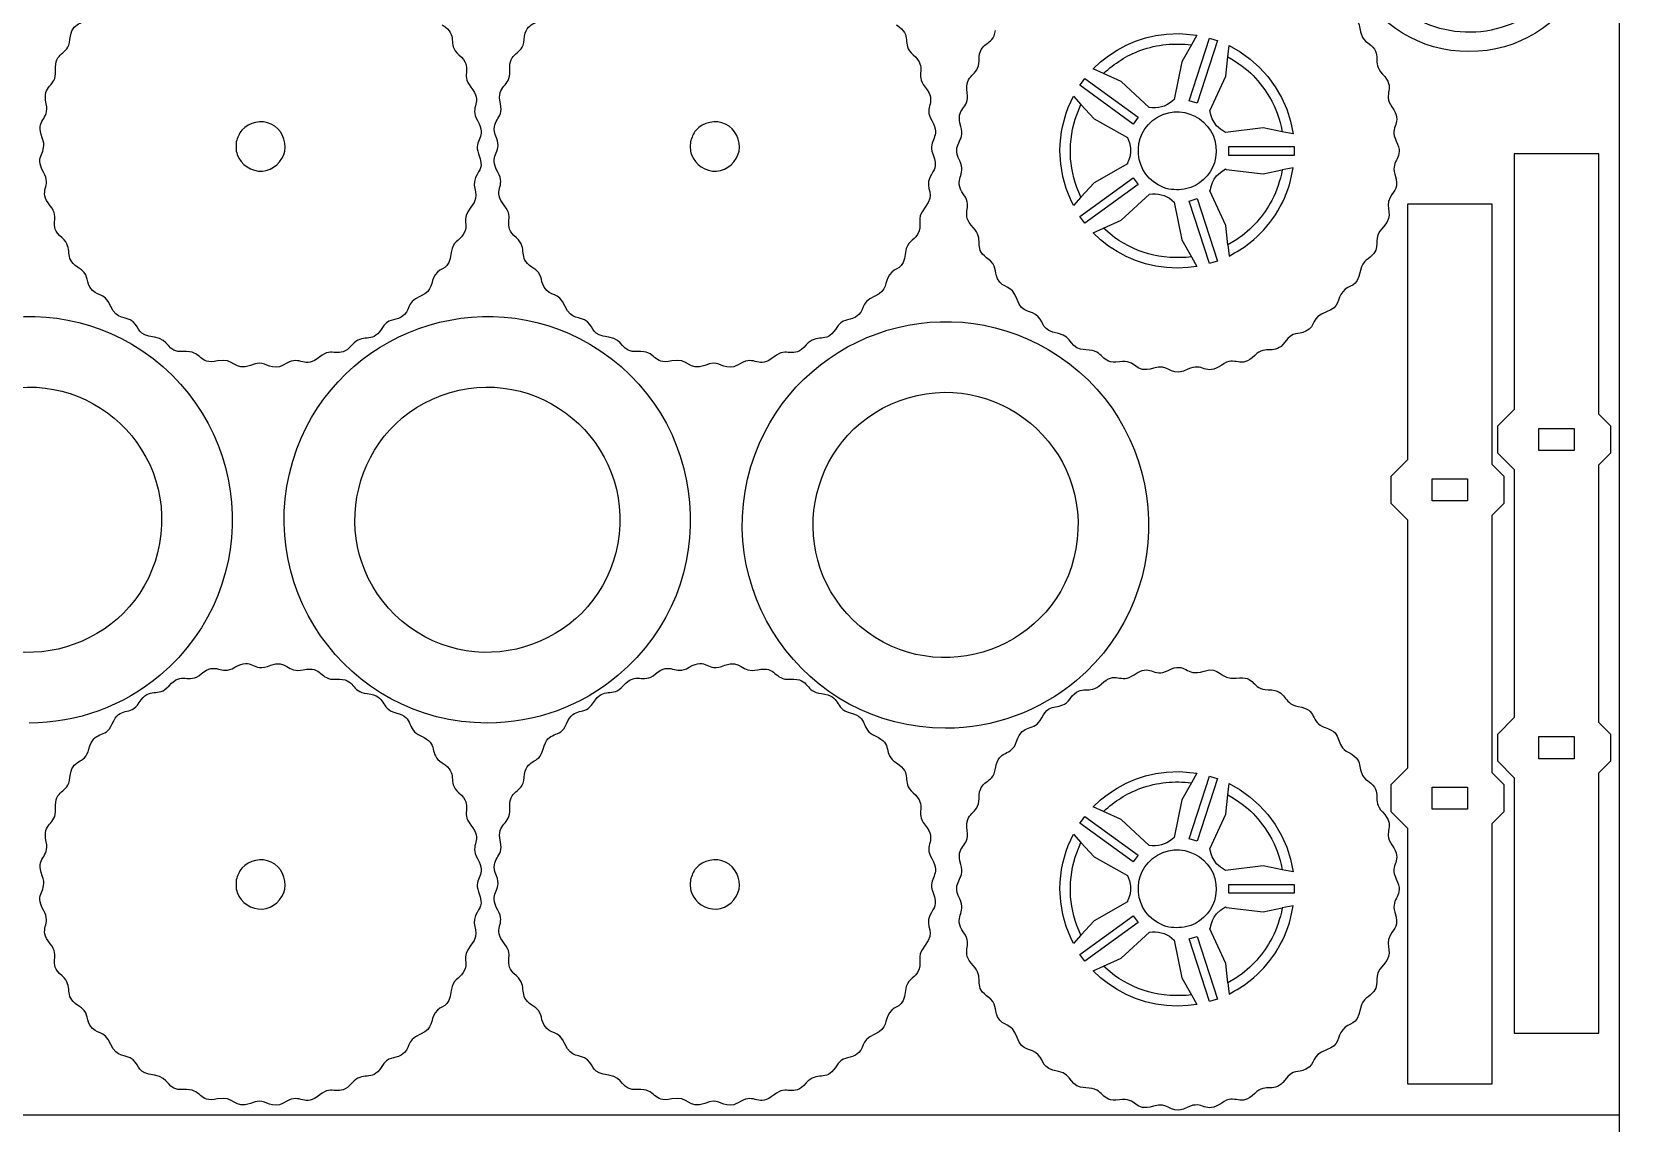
# Model space of a CAD drawing. Extents: x 19 to 601, y 5 to 578.
# Drawn here: x 416.2 to 600.8, y 387.4 to 513.3 of the extents above; entities that cross this region are included whole.
import ezdxf

# ---------------------------------------------------------------- set-up
doc = ezdxf.new("R2010")
doc.units = 0
doc.layers.get('0').update_dxf_attribs({"linetype": 'CONTINUOUS'})

msp = doc.modelspace()

# ---------------------------------------------------------------- linework, layer by layer
at = {"color": 175}
for p, q in [((599.466187, 578.307914), (599.466187, 8.307914)), ((19.466187, 388.307914), (599.466187, 388.307914))]:
    msp.add_line(p, q, dxfattribs=at)
at = {"color": 1}
for p, q in [((541.504287, 511.203014), (542.545787, 511.764914)), ((542.545787, 511.764914), (543.639387, 512.235914)), ((543.639387, 512.235914), (544.780287, 512.611014)), ((544.780287, 512.611014), (545.963187, 512.885214)), ((545.963187, 512.885214), (547.183287, 513.053314)), ((547.183287, 513.053314), (548.694987, 513.108114)), ((548.694987, 513.108114), (550.723387, 512.917014)), ((550.723387, 512.917014), (550.088387, 511.801114)), ((554.286687, 510.438514), (554.428687, 511.713814)), ((554.428687, 511.713814), (555.692387, 511.001914)), ((538.742887, 509.022514), (539.597787, 509.826814)), ((539.597787, 509.826814), (540.519987, 510.555314)), ((540.519987, 510.555314), (541.504287, 511.203014)), ((555.692387, 511.001914), (556.867587, 510.163114)), ((556.867587, 510.163114), (557.944887, 509.206914)), ((539.910887, 508.493614), (538.742887, 509.022514)), ((557.944887, 509.206914), (558.915087, 508.142314)), ((558.915087, 508.142314), (559.768687, 506.978814)), ((559.768687, 506.978814), (560.496887, 505.725514)), ((535.606787, 503.907614), (535.854387, 504.579914)), ((535.854387, 504.579914), (536.450287, 505.871814)), ((536.450287, 505.871814), (537.313987, 504.924514)), ((560.496887, 505.725514), (561.089987, 504.391714)), ((561.089987, 504.391714), (561.538787, 502.986814)), ((535.079287, 501.798014), (535.218187, 502.515514)), ((535.218187, 502.515514), (535.606787, 503.907614)), ((561.538787, 502.986814), (561.834087, 501.519914)), ((534.917487, 500.325014), (535.079287, 501.798014)), ((561.834087, 501.519914), (560.578387, 501.778714)), ((534.896887, 499.571814), (534.917487, 500.325014)), ((534.978687, 498.076214), (534.896887, 499.571814)), ((535.218187, 496.628114), (534.978687, 498.076214)), ((561.834087, 497.623814), (560.578387, 497.365014)), ((561.538787, 496.157014), (561.834087, 497.623814)), ((535.606787, 495.236014), (535.218187, 496.628114)), ((536.135887, 493.908614), (535.606787, 495.236014)), ((536.450287, 493.271814), (536.135887, 493.908614)), ((537.313987, 494.219214), (536.450287, 493.271814)), ((538.742887, 490.121214), (539.910887, 490.650114)), ((539.597787, 489.316914), (538.742887, 490.121214)), ((540.519987, 488.588414), (539.597787, 489.316914)), ((541.504287, 487.940714), (540.519987, 488.588414)), ((542.545787, 487.378814), (541.504287, 487.940714)), ((554.286687, 488.705114), (554.428687, 487.429814)), ((543.639487, 486.907814), (542.545787, 487.378814)), ((544.780287, 486.532714), (543.639487, 486.907814)), ((545.963287, 486.258514), (544.780287, 486.532714)), ((547.183287, 486.090314), (545.963287, 486.258514)), ((548.435587, 486.033114), (547.183287, 486.090314)), ((549.719887, 486.093914), (548.435587, 486.033114)), ((550.723487, 486.226614), (549.719887, 486.093914)), ((550.088487, 487.342514), (550.723487, 486.226614)), ((542.545787, 426.585814), (543.639387, 427.056814)), ((543.639387, 427.056814), (544.780287, 427.431914)), ((544.780287, 427.431914), (545.963187, 427.706114)), ((545.963187, 427.706114), (547.183287, 427.874214)), ((547.183287, 427.874214), (548.694987, 427.929014)), ((548.694987, 427.929014), (550.723387, 427.737914)), ((550.723387, 427.737914), (550.088387, 426.622014)), ((539.597787, 424.647714), (540.519987, 425.376214)), ((540.519987, 425.376214), (541.504287, 426.023914)), ((541.504287, 426.023914), (542.545787, 426.585814)), ((554.286687, 425.259414), (554.428687, 426.534714)), ((554.428687, 426.534714), (555.692387, 425.822814)), ((555.692387, 425.822814), (556.867587, 424.984014)), ((556.867587, 424.984014), (557.944887, 424.027814)), ((538.742887, 423.843414), (539.597787, 424.647714)), ((539.910887, 423.314514), (538.742887, 423.843414)), ((557.944887, 424.027814), (558.915087, 422.963214)), ((558.915087, 422.963214), (559.768687, 421.799714)), ((559.768687, 421.799714), (560.496887, 420.546414)), ((535.606787, 418.728514), (535.854387, 419.400814)), ((535.854387, 419.400814), (536.450287, 420.692714)), ((536.450287, 420.692714), (537.313987, 419.745414)), ((560.496887, 420.546414), (561.089987, 419.212614)), ((561.089987, 419.212614), (561.538787, 417.807714)), ((535.218187, 417.336414), (535.606787, 418.728514)), ((561.538787, 417.807714), (561.834087, 416.340814)), ((534.917487, 415.145914), (535.079287, 416.618914)), ((535.079287, 416.618914), (535.218187, 417.336414)), ((561.834087, 416.340814), (560.578387, 416.599614)), ((534.896887, 414.392714), (534.917487, 415.145914)), ((534.978687, 412.897114), (534.896887, 414.392714)), ((535.218187, 411.449014), (534.978687, 412.897114)), ((561.834087, 412.444714), (560.578387, 412.185914)), ((561.538787, 410.977914), (561.834087, 412.444714)), ((535.606787, 410.056914), (535.218187, 411.449014)), ((536.135887, 408.729514), (535.606787, 410.056914)), ((536.450287, 408.092714), (536.135887, 408.729514)), ((537.313987, 409.040114), (536.450287, 408.092714)), ((538.742887, 404.942114), (539.910887, 405.471014)), ((539.597787, 404.137814), (538.742887, 404.942114)), ((540.519987, 403.409314), (539.597787, 404.137814)), ((541.504287, 402.761614), (540.519987, 403.409314)), ((542.545787, 402.199714), (541.504287, 402.761614)), ((554.286687, 403.526014), (554.428687, 402.250714)), ((543.639487, 401.728714), (542.545787, 402.199714)), ((544.780287, 401.353614), (543.639487, 401.728714)), ((545.963287, 401.079414), (544.780287, 401.353614)), ((547.183287, 400.911214), (545.963287, 401.079414)), ((548.435587, 400.854014), (547.183287, 400.911214)), ((549.719887, 400.914814), (548.435587, 400.854014)), ((550.723487, 401.047514), (549.719887, 400.914814)), ((550.088487, 402.163414), (550.723487, 401.047514))]:
    msp.add_line(p, q, dxfattribs=at)
at = {"color": 7}
for p, q in [((550.088387, 511.801114), (548.976587, 509.847514)), ((549.811587, 505.361514), (552.160587, 512.591214)), ((553.074487, 512.294514), (550.725287, 505.064914)), ((552.160587, 512.591214), (552.772987, 512.400414)), ((552.772987, 512.400414), (553.074487, 512.294514)), ((548.976587, 509.847514), (548.090787, 505.511814)), ((554.037587, 508.203114), (554.286687, 510.438514)), ((537.388687, 507.400114), (537.771687, 507.913314)), ((537.771687, 507.913314), (543.920087, 503.446114)), ((541.957787, 507.566914), (539.910887, 508.493614)), ((552.205687, 504.174814), (554.037587, 508.203114)), ((537.206187, 507.136614), (537.388687, 507.400114)), ((543.354787, 502.669514), (537.206187, 507.136614)), ((545.209087, 504.571014), (541.957787, 507.566914)), ((536.651187, 503.243314), (537.313987, 504.924514)), ((537.313987, 504.924514), (538.829887, 503.261814)), ((545.560187, 504.528414), (545.209087, 504.571014)), ((550.725287, 505.064914), (549.811587, 505.361514)), ((538.829887, 503.261814), (542.682987, 501.121014)), ((543.920087, 503.446114), (543.354787, 502.669514)), ((558.375387, 502.232614), (553.997387, 501.704314)), ((560.578387, 501.778714), (558.375387, 502.232614)), ((554.366087, 500.052314), (554.366087, 499.091514)), ((561.964887, 500.052314), (554.366087, 500.052314)), ((554.366087, 499.091514), (561.964887, 499.091514)), ((561.964887, 499.091514), (561.964887, 500.052314)), ((542.678787, 498.063514), (538.829887, 495.881814)), ((554.009587, 497.490714), (554.094487, 497.405414)), ((554.094487, 497.405414), (558.375387, 496.911214)), ((558.375387, 496.911214), (560.578387, 497.365014)), ((537.206187, 492.007014), (543.354787, 496.474214)), ((538.829887, 495.881814), (537.313987, 494.219214)), ((543.920087, 495.697614), (537.771687, 491.230414)), ((543.354787, 496.474214), (543.920087, 495.697614)), ((550.009287, 495.344814), (549.246287, 495.135414)), ((554.037587, 490.940614), (552.205687, 494.969014)), ((541.957887, 491.576514), (545.222487, 494.563314)), ((547.832587, 493.873514), (548.090987, 493.631814)), ((548.090987, 493.631814), (548.976587, 489.296114)), ((549.811787, 493.781814), (550.725387, 494.078814)), ((552.160687, 486.552414), (549.811787, 493.781814)), ((550.725387, 494.078814), (553.074487, 486.849114)), ((537.771687, 491.230414), (537.206187, 492.007014)), ((539.910887, 490.650114), (541.957887, 491.576514)), ((540.677887, 489.975214), (539.910887, 490.650114)), ((554.286687, 488.705114), (554.037587, 490.940614)), ((548.976587, 489.296114), (550.088487, 487.342514)), ((555.334587, 489.339614), (554.286687, 488.705114)), ((552.671887, 486.709514), (552.160687, 486.552414)), ((553.074487, 486.849114), (552.671887, 486.709514)), ((590.208487, 467.537614), (594.288487, 467.537614)), ((590.208487, 464.987614), (590.208487, 467.537614)), ((594.288487, 467.537614), (594.288487, 464.987614)), ((594.288487, 464.987614), (590.208487, 464.987614)), ((577.884387, 461.711914), (581.964387, 461.711914)), ((577.884387, 459.161914), (577.884387, 461.711914)), ((581.964387, 461.711914), (581.964387, 459.161914)), ((581.964387, 459.161914), (577.884387, 459.161914)), ((590.208487, 431.958114), (594.288487, 431.958114)), ((590.208487, 429.408114), (590.208487, 431.958114)), ((594.288487, 431.958114), (594.288487, 429.408114)), ((594.288487, 429.408114), (590.208487, 429.408114)), ((550.088387, 426.622014), (548.976587, 424.668414)), ((549.811587, 420.182414), (552.160587, 427.412114)), ((553.074487, 427.115414), (550.725287, 419.885814)), ((552.160587, 427.412114), (552.772987, 427.221314)), ((552.772987, 427.221314), (553.074487, 427.115414)), ((554.037587, 423.024014), (554.286687, 425.259414)), ((577.884387, 426.132414), (581.964387, 426.132414)), ((577.884387, 423.582414), (577.884387, 426.132414)), ((581.964387, 426.132414), (581.964387, 423.582414)), ((541.957787, 422.387814), (539.910887, 423.314514)), ((548.976587, 424.668414), (548.090787, 420.332714)), ((552.205687, 418.995714), (554.037587, 423.024014)), ((581.964387, 423.582414), (577.884387, 423.582414)), ((537.206187, 421.957514), (537.388687, 422.221014)), ((543.354787, 417.490414), (537.206187, 421.957514)), ((537.388687, 422.221014), (537.771687, 422.734214)), ((537.771687, 422.734214), (543.920087, 418.267014)), ((545.209087, 419.391914), (541.957787, 422.387814)), ((536.651187, 418.064214), (537.313987, 419.745414)), ((537.313987, 419.745414), (538.829887, 418.082714)), ((545.560187, 419.349314), (545.209087, 419.391914)), ((550.725287, 419.885814), (549.811587, 420.182414)), ((538.829887, 418.082714), (542.682987, 415.941914)), ((543.920087, 418.267014), (543.354787, 417.490414)), ((558.375387, 417.053514), (553.997387, 416.525214)), ((560.578387, 416.599614), (558.375387, 417.053514)), ((554.366087, 414.873214), (554.366087, 413.912414)), ((561.964887, 414.873214), (554.366087, 414.873214)), ((554.366087, 413.912414), (561.964887, 413.912414)), ((561.964887, 413.912414), (561.964887, 414.873214)), ((542.678787, 412.884414), (538.829887, 410.702714)), ((554.009587, 412.311614), (554.094487, 412.226314)), ((554.094487, 412.226314), (558.375387, 411.732114)), ((558.375387, 411.732114), (560.578387, 412.185914)), ((537.206187, 406.827914), (543.354787, 411.295114)), ((538.829887, 410.702714), (537.313987, 409.040114)), ((543.920087, 410.518514), (537.771687, 406.051314)), ((543.354787, 411.295114), (543.920087, 410.518514)), ((550.009287, 410.165714), (549.246287, 409.956314)), ((541.957887, 406.397414), (545.222487, 409.384214)), ((547.832587, 408.694414), (548.090987, 408.452714)), ((548.090987, 408.452714), (548.976587, 404.117014)), ((549.811787, 408.602714), (550.725387, 408.899714)), ((552.160687, 401.373314), (549.811787, 408.602714)), ((550.725387, 408.899714), (553.074487, 401.670014)), ((554.037587, 405.761514), (552.205687, 409.789914)), ((537.771687, 406.051314), (537.206187, 406.827914)), ((539.910887, 405.471014), (541.957887, 406.397414)), ((540.677887, 404.796114), (539.910887, 405.471014)), ((554.286687, 403.526014), (554.037587, 405.761514)), ((548.976587, 404.117014), (550.088487, 402.163414)), ((555.334587, 404.160514), (554.286687, 403.526014)), ((552.671887, 401.530414), (552.160687, 401.373314)), ((553.074487, 401.670014), (552.671887, 401.530414))]:
    msp.add_line(p, q, dxfattribs=at)
at = {"color": 3}
for p, q in [((597.142787, 499.225014), (587.354087, 499.225014)), ((587.354087, 499.225014), (587.354087, 469.731514)), ((597.142787, 469.180514), (597.142787, 499.225014)), ((584.818787, 493.399314), (575.030087, 493.399314)), ((575.030087, 493.399314), (575.030087, 463.905814)), ((584.818787, 463.354814), (584.818787, 493.399314)), ((549.656987, 474.365014), (549.160987, 474.131014)), ((587.354087, 469.731514), (585.418787, 467.796114)), ((598.527087, 467.796114), (597.142787, 469.180514)), ((585.418787, 467.796114), (585.418787, 464.729114)), ((598.527087, 464.729114), (598.527087, 467.796114)), ((575.030087, 463.905814), (573.094787, 461.970414)), ((585.418787, 464.729114), (587.354087, 462.793814)), ((597.142787, 463.344814), (598.527087, 464.729114)), ((573.094787, 461.970414), (573.094787, 458.903414)), ((586.203087, 461.970414), (584.818787, 463.354814)), ((586.203087, 458.903414), (586.203087, 461.970414)), ((587.354087, 462.793814), (587.354087, 434.151914)), ((597.142787, 433.600914), (597.142787, 463.344814)), ((573.094787, 458.903414), (575.030087, 456.968114)), ((584.818787, 457.519114), (586.203087, 458.903414)), ((575.030087, 456.968114), (575.030087, 428.326214)), ((584.818787, 427.775214), (584.818787, 457.519114)), ((587.354087, 434.151914), (585.418787, 432.216614)), ((585.418787, 432.216614), (585.418787, 429.149614)), ((598.527087, 432.216614), (597.142787, 433.600914)), ((598.527087, 429.149614), (598.527087, 432.216614)), ((585.418787, 429.149614), (587.354087, 427.214314)), ((597.142787, 427.765314), (598.527087, 429.149614)), ((575.030087, 428.326214), (573.094787, 426.390914)), ((586.203087, 426.390914), (584.818787, 427.775214)), ((587.354087, 427.214314), (587.354087, 397.720814)), ((597.142787, 397.720814), (597.142787, 427.765314)), ((573.094787, 426.390914), (573.094787, 423.323914)), ((586.203087, 423.323914), (586.203087, 426.390914)), ((573.094787, 423.323914), (575.030087, 421.388614)), ((584.818787, 421.939614), (586.203087, 423.323914)), ((575.030087, 421.388614), (575.030087, 391.895114)), ((584.818787, 391.895114), (584.818787, 421.939614)), ((587.354087, 397.720814), (597.142787, 397.720814)), ((575.030087, 391.895114), (584.818787, 391.895114)), ((549.656987, 389.185914), (549.160987, 388.951914))]:
    msp.add_line(p, q, dxfattribs=at)
for points in [[(582.134487, 511.022514), (570.627187, 511.022514), (563.421187, 523.692114), (569.197687, 533.566614)], [(595.071187, 533.566714), (600.847987, 523.691714), (593.641387, 511.022514), (582.134487, 511.022514)], [(420.554087, 512.410114), (420.765387, 514.763614), (422.270187, 513.783814), (422.753187, 515.702614)], [(473.015087, 512.410114), (473.226387, 514.763614), (474.731187, 513.783814), (475.214187, 515.702614)], [(568.247287, 515.306514), (570.348087, 514.221914), (568.871287, 513.199314), (570.466187, 512.027114)], [(463.549087, 514.107914), (465.550487, 512.850814), (463.993587, 511.955914), (465.484587, 510.653614)], [(516.009987, 514.107914), (518.011587, 512.850814), (516.454587, 511.955914), (517.945487, 510.653614)], [(525.547087, 510.004314), (525.560787, 512.368714), (527.142287, 511.517414), (527.461987, 513.469914)], [(418.897087, 508.814014), (418.737787, 511.172514), (420.377087, 510.438914), (420.554087, 512.410114)], [(471.358087, 508.814014), (471.198787, 511.172514), (472.838087, 510.438914), (473.015087, 512.410114)], [(570.466187, 512.027114), (572.370787, 510.627314), (570.752687, 509.848714), (572.144587, 508.440814)], [(465.484587, 510.653614), (467.264387, 509.098914), (465.587487, 508.457414), (466.855387, 506.939314)], [(517.945487, 510.653614), (519.725287, 509.098914), (518.048287, 508.457414), (519.316187, 506.939314)], [(524.198087, 506.281714), (523.840587, 508.617314), (525.535387, 508.024314), (525.547087, 510.004314)], [(417.823187, 505.002914), (417.296287, 507.306614), (419.030487, 506.839314), (418.897087, 508.814014)], [(470.284187, 505.002914), (469.757287, 507.306614), (471.491487, 506.839314), (471.358087, 508.814014)], [(572.144587, 508.440814), (573.806387, 506.760014), (572.086987, 506.242714), (573.240887, 504.636414)], [(466.855387, 506.939314), (468.370887, 505.124714), (466.613487, 504.755614), (467.628987, 503.055614)], [(519.316187, 506.939314), (520.831787, 505.124714), (519.074387, 504.755614), (520.089887, 503.055614)], [(523.447887, 502.394014), (522.729687, 504.645314), (524.497287, 504.326914), (524.198087, 506.281714)], [(417.358487, 501.070914), (416.477987, 503.263114), (418.263987, 503.075414), (417.823187, 505.002914)], [(469.819487, 501.070914), (468.938987, 503.263114), (470.724987, 503.075414), (470.284187, 505.002914)], [(573.240887, 504.636414), (574.619787, 502.716814), (572.840287, 502.475214), (573.728987, 500.706614)], [(467.628987, 503.055614), (468.816587, 501.067414), (467.111587, 500.905814), (467.742687, 499.222014)], [(520.089887, 503.055614), (521.277487, 501.067414), (519.572587, 500.905814), (520.203787, 499.222014)], [(523.315187, 498.436514), (522.253487, 500.548714), (524.049187, 500.509114), (523.447887, 502.394014)], [(417.514887, 497.114214), (416.301987, 499.143514), (418.095787, 499.235014), (417.358487, 501.070914)], [(469.975887, 497.114214), (468.762987, 499.143514), (470.556787, 499.235014), (469.819487, 501.070914)], [(573.728987, 500.706614), (574.768687, 498.637514), (573.056387, 498.600614), (573.563087, 496.874914)], [(467.742687, 499.222014), (468.376387, 497.531914), (467.888587, 497.564514), (467.417487, 496.503814)], [(520.203787, 499.222014), (520.837287, 497.531914), (520.349587, 497.564514), (519.878287, 496.503814)], [(418.287887, 493.231414), (416.773087, 495.045014), (418.529687, 495.416414), (417.514887, 497.114214)], [(470.748887, 493.231414), (469.234087, 495.045014), (470.990687, 495.416414), (469.975887, 497.114214)], [(523.802887, 494.507614), (522.424487, 496.426114), (524.203487, 496.669414), (523.315187, 498.436514)], [(573.563087, 496.874914), (574.071387, 495.143714), (573.588087, 495.211914), (573.040287, 494.187614)], [(467.417487, 496.503814), (466.804987, 495.124914), (468.134787, 494.586714), (466.874387, 493.071014)], [(519.878287, 496.503814), (519.265887, 495.124914), (520.595687, 494.586714), (519.335287, 493.071014)], [(419.659087, 489.517114), (417.878787, 491.071614), (419.556587, 491.712414), (418.287887, 493.231414)], [(472.120087, 489.517114), (470.339787, 491.071614), (472.017587, 491.712414), (470.748887, 493.231414)], [(524.899487, 490.703214), (523.237487, 492.382914), (524.957387, 492.900714), (523.802887, 494.507614)], [(573.040287, 494.187614), (572.328687, 492.857514), (573.615687, 492.223214), (572.248087, 490.803714)], [(466.874387, 493.071014), (465.608187, 491.548614), (466.741987, 491.127214), (465.988187, 489.911214)], [(519.335287, 493.071014), (518.069287, 491.548614), (519.202887, 491.127214), (518.449087, 489.911214)], [(421.441787, 486.156414), (419.752087, 487.218114), (421.060487, 488.293514), (419.659087, 489.517114)], [(465.988187, 489.911214), (465.509987, 489.139914), (464.751387, 489.152314), (464.604987, 487.851114)], [(473.902787, 486.156414), (472.213087, 487.218114), (473.521487, 488.293514), (472.120087, 489.517114)], [(518.449087, 489.911214), (517.970887, 489.139914), (517.212487, 489.152314), (517.066087, 487.851114)], [(526.432287, 487.221414), (524.824687, 488.403614), (526.207887, 489.380814), (524.899487, 490.703214)], [(572.248087, 490.803714), (570.874587, 489.377914), (571.974287, 488.874214), (571.133887, 487.716914)], [(464.604987, 487.851114), (464.359287, 485.666114), (463.455587, 486.270414), (462.739087, 485.261614)], [(517.066087, 487.851114), (516.820187, 485.666114), (515.916487, 486.270414), (515.199987, 485.261614)], [(571.133887, 487.716914), (570.600387, 486.982314), (569.845187, 487.050314), (569.604287, 485.763214)], [(422.875787, 483.840314), (422.310687, 484.773514), (422.889787, 485.246614), (421.441787, 486.156414)], [(475.336787, 483.840314), (474.771687, 484.773514), (475.350787, 485.246614), (473.902787, 486.156414)], [(527.693587, 484.806914), (527.197887, 485.778814), (527.810487, 486.207914), (526.432287, 487.221414)], [(569.604287, 485.763214), (569.199687, 483.602014), (568.342887, 484.270714), (567.554287, 483.316714)], [(393.858787, 465.176114), (398.891987, 478.761614), (415.088887, 484.613114), (427.692087, 477.247114)], [(425.288887, 481.615814), (424.506687, 483.435814), (423.617487, 482.615514), (422.875787, 483.840314)], [(446.776087, 465.176114), (451.809287, 478.761614), (468.006187, 484.613114), (480.609387, 477.247114)], [(462.739087, 485.261614), (462.102987, 484.366014), (462.611787, 483.476914), (461.041287, 482.802514)], [(477.749887, 481.615814), (476.967687, 483.435814), (476.078487, 482.615514), (475.336787, 483.840314)], [(499.693087, 464.576114), (504.726287, 478.161614), (520.923187, 484.013114), (533.526387, 476.647114)], [(515.199987, 485.261614), (514.563887, 484.366014), (515.072687, 483.476914), (513.502087, 482.802514)], [(529.937987, 482.412314), (529.290987, 484.284314), (528.344087, 483.531214), (527.693587, 484.806914)], [(461.041287, 482.802514), (459.222587, 482.021514), (460.040587, 481.130114), (458.816887, 480.389214)], [(513.502087, 482.802514), (511.683387, 482.021514), (512.501487, 481.130114), (511.277787, 480.389214)], [(532.386087, 480.430114), (531.526887, 481.285514), (530.525987, 480.710914), (529.937987, 482.412314)], [(567.554287, 483.316714), (566.854687, 482.470314), (567.297187, 481.546114), (565.681687, 480.988014)], [(427.875187, 479.817414), (426.954187, 480.609714), (426.000387, 479.960314), (425.288887, 481.615814)], [(458.816887, 480.389214), (457.883287, 479.824014), (457.411387, 480.403914), (456.500687, 478.955314)], [(480.336187, 479.817414), (479.415187, 480.609714), (478.461387, 479.960314), (477.749887, 481.615814)], [(511.277787, 480.389214), (510.344187, 479.824014), (509.872187, 480.403914), (508.961587, 478.955314)], [(534.713387, 478.489714), (532.670687, 478.871914), (533.178787, 479.641114), (532.386087, 480.430114)], [(565.681687, 480.988014), (563.810787, 480.341614), (564.562087, 479.393714), (563.286987, 478.743414)], [(430.337787, 478.052014), (428.272187, 478.284514), (428.723887, 479.087414), (427.875187, 479.817414)], [(456.500687, 478.955314), (455.438487, 477.265614), (454.363787, 478.574214), (453.140087, 477.172714)], [(482.798787, 478.052014), (480.733187, 478.284514), (481.184787, 479.087414), (480.336187, 479.817414)], [(508.961587, 478.955314), (507.899387, 477.265614), (506.824587, 478.574214), (505.601087, 477.172714)], [(537.887687, 476.600314), (535.976187, 476.592314), (536.432487, 478.168114), (534.713387, 478.489714)], [(563.286987, 478.743414), (562.315687, 478.248014), (561.886187, 478.860514), (560.872387, 477.482214)], [(427.692087, 477.247114), (441.666887, 469.079414), (443.344287, 449.478014), (430.966287, 439.047214)], [(433.641287, 476.399214), (431.733587, 476.252414), (432.077287, 477.856214), (430.337787, 478.052014)], [(437.601487, 475.317714), (435.328987, 474.811414), (435.929487, 476.575314), (433.641287, 476.399214)], [(453.140087, 477.172714), (451.585987, 475.392514), (450.944987, 477.069914), (449.425587, 475.801414)], [(480.609387, 477.247114), (494.584187, 469.079414), (496.261587, 449.478014), (483.883587, 439.047214)], [(486.102287, 476.399214), (484.194587, 476.252414), (484.538287, 477.856214), (482.798787, 478.052014)], [(490.062387, 475.317714), (487.789987, 474.811414), (488.390487, 476.575314), (486.102287, 476.399214)], [(505.601087, 477.172714), (504.046787, 475.392514), (503.405887, 477.069914), (501.886487, 475.801414)], [(533.526387, 476.647114), (547.501187, 468.479414), (549.178587, 448.878014), (536.800587, 438.447214)], [(541.758187, 475.232914), (539.455187, 474.893614), (540.181487, 476.609914), (537.887687, 476.600314)], [(560.872387, 477.482214), (559.690287, 475.874714), (558.713887, 477.257914), (557.390987, 475.949514)], [(410.511087, 471.333114), (421.588487, 475.435714), (433.008187, 465.982014), (430.904787, 454.238914)], [(441.420587, 474.803514), (439.532287, 474.046114), (439.571587, 475.756614), (437.601487, 475.317714)], [(444.435687, 474.600714), (443.018387, 474.608314), (443.086587, 475.471814), (441.420587, 474.803514)], [(445.542487, 475.028314), (445.088187, 474.756714), (444.976187, 474.672814), (444.435687, 474.600714)], [(449.425587, 475.801414), (447.610787, 474.286314), (447.240987, 476.043614), (445.542487, 475.028314)], [(463.428387, 471.333114), (474.505787, 475.435714), (485.925487, 465.982014), (483.822087, 454.238914)], [(493.881487, 474.803514), (491.993287, 474.046114), (492.032587, 475.756614), (490.062387, 475.317714)], [(496.896587, 474.600714), (495.479387, 474.608314), (495.547587, 475.471814), (493.881487, 474.803514)], [(498.003287, 475.028314), (497.549087, 474.756714), (497.437187, 474.672814), (496.896587, 474.600714)], [(501.886487, 475.801414), (500.071787, 474.286314), (499.701887, 476.043614), (498.003287, 475.028314)], [(516.345387, 470.733114), (527.422787, 474.835714), (538.842487, 465.382014), (536.739087, 453.638914)], [(545.700087, 474.497714), (543.421087, 473.771114), (543.858887, 475.542414), (541.758187, 475.232914)], [(549.160987, 474.131014), (547.537387, 473.630114), (547.388887, 475.036114), (545.700087, 474.497714)], [(553.586287, 474.852814), (551.666487, 473.474214), (551.424487, 475.253714), (549.656987, 474.365014)], [(557.390987, 475.949514), (555.710487, 474.287414), (555.193787, 476.007214), (553.586287, 474.852814)], [(458.909587, 445.287314), (449.925687, 452.857214), (452.526087, 467.295314), (463.428387, 471.333114)], [(511.826587, 444.687314), (502.842687, 452.257214), (505.443087, 466.695314), (516.345387, 470.733114)], [(468.768487, 433.529914), (452.423987, 433.529914), (441.097387, 449.848314), (446.776087, 465.176114)], [(521.685487, 432.929914), (505.340987, 432.929914), (494.014387, 449.248314), (499.693087, 464.576114)], [(430.904787, 454.238914), (428.856887, 442.800614), (415.021187, 437.679414), (405.992287, 445.287314)], [(483.822087, 454.238914), (481.774187, 442.800614), (467.938487, 437.679414), (458.909587, 445.287314)], [(536.739087, 453.638914), (534.691187, 442.200614), (520.855487, 437.079414), (511.826587, 444.687314)], [(432.003387, 437.818614), (433.558087, 439.599114), (434.198787, 437.921114), (435.717987, 439.190014)], [(435.717987, 439.190014), (437.531287, 440.704514), (437.903587, 438.948214), (439.600587, 439.962814)], [(439.600587, 439.962814), (441.720887, 441.230414), (441.541087, 439.282814), (443.745787, 440.192614)], [(443.745787, 440.192614), (445.534087, 440.930714), (445.690787, 439.243914), (447.489287, 439.654614)], [(447.489287, 439.654614), (449.794787, 440.181114), (449.325087, 438.447214), (451.300987, 438.580714)], [(484.464387, 437.818614), (486.019087, 439.599114), (486.659787, 437.921114), (488.178987, 439.190014)], [(488.178987, 439.190014), (489.992287, 440.704514), (490.364587, 438.948214), (492.061587, 439.962814)], [(492.061587, 439.962814), (494.181787, 441.230414), (494.002087, 439.282814), (496.206687, 440.192614)], [(496.206687, 440.192614), (497.995087, 440.930714), (498.151787, 439.243914), (499.950287, 439.654614)], [(499.950287, 439.654614), (502.255687, 440.181114), (501.785987, 438.447214), (503.761887, 438.580714)], [(539.653087, 438.015114), (541.334787, 439.677714), (541.850087, 437.957114), (543.457687, 439.111914)], [(543.457687, 439.111914), (545.376187, 440.490014), (545.619887, 438.711514), (547.386387, 439.599414)], [(547.386387, 439.599414), (549.593687, 440.708914), (549.272187, 438.779714), (551.537287, 439.526314)], [(551.537287, 439.526314), (553.374687, 440.131914), (553.408187, 438.438014), (555.231687, 438.716714)], [(430.966287, 439.047214), (426.719787, 435.468614), (421.405087, 433.529914), (415.851187, 433.529914)], [(428.548987, 435.883014), (429.805487, 437.884714), (430.702387, 436.328714), (432.003387, 437.818614)], [(451.300987, 438.580714), (453.658287, 438.740014), (452.926287, 437.100614), (454.896587, 436.923714)], [(483.883587, 439.047214), (479.637087, 435.468614), (474.322387, 433.529914), (468.768487, 433.529914)], [(481.009987, 435.883014), (482.266487, 437.884714), (483.163387, 436.328714), (484.464387, 437.818614)], [(503.761887, 438.580714), (506.119187, 438.740014), (505.387187, 437.100614), (507.357487, 436.923714)], [(536.800587, 438.447214), (532.554087, 434.868614), (527.239387, 432.929914), (521.685487, 432.929914)], [(536.066587, 436.336614), (537.465187, 438.241014), (538.245987, 436.624014), (539.653087, 438.015114)], [(555.231687, 438.716714), (557.568487, 439.073814), (556.975387, 437.378114), (558.954787, 437.367614)], [(425.440287, 433.431614), (426.367787, 435.603914), (427.498087, 434.208814), (428.548987, 435.883014)], [(454.896587, 436.923714), (457.250687, 436.712314), (456.271487, 435.206814), (458.188887, 434.724714)], [(477.901287, 433.431614), (478.828787, 435.603914), (479.959087, 434.208814), (481.009987, 435.883014)], [(507.357487, 436.923714), (509.711587, 436.712314), (508.732387, 435.206814), (510.649887, 434.724714)], [(532.787487, 434.118514), (533.870687, 436.217414), (534.896887, 434.743614), (536.066587, 436.336614)], [(558.954787, 437.367614), (561.316387, 437.355114), (560.468287, 435.772814), (562.419787, 435.452714)], [(458.188887, 434.724714), (460.480487, 434.148514), (459.278287, 432.814214), (461.096687, 432.037714)], [(510.649887, 434.724714), (512.941387, 434.148514), (511.739187, 432.814214), (513.557687, 432.037714)], [(529.895387, 431.414214), (530.637287, 433.657214), (531.880187, 432.360814), (532.787487, 434.118514)], [(562.419787, 435.452714), (564.752587, 435.070114), (563.665387, 433.640714), (565.543187, 433.019414)], [(422.753187, 430.523514), (423.330087, 432.815414), (424.663387, 431.612114), (425.440287, 433.431614)], [(475.214187, 430.523514), (475.791087, 432.815414), (477.124387, 431.612114), (477.901287, 433.431614)], [(565.543187, 433.019414), (567.786987, 432.277014), (566.490187, 431.034614), (568.247287, 430.127414)], [(420.554087, 427.231014), (420.765387, 429.584514), (422.270187, 428.604714), (422.753187, 430.523514)], [(461.096687, 432.037714), (463.271187, 431.109214), (461.872987, 429.981514), (463.549087, 428.928814)], [(473.015087, 427.231014), (473.226387, 429.584514), (474.731187, 428.604714), (475.214187, 430.523514)], [(513.557687, 432.037714), (515.732087, 431.109214), (514.333887, 429.981514), (516.009987, 428.928814)], [(527.461987, 428.290814), (527.843887, 430.622414), (529.274087, 429.536014), (529.895387, 431.414214)], [(463.549087, 428.928814), (465.550487, 427.671714), (463.993587, 426.776814), (465.484587, 425.474514)], [(516.009987, 428.928814), (518.011587, 427.671714), (516.454587, 426.776814), (517.945487, 425.474514)], [(568.247287, 430.127414), (570.348087, 429.042814), (568.871287, 428.020214), (570.466187, 426.848014)], [(418.897087, 423.634914), (418.737787, 425.993414), (420.377087, 425.259814), (420.554087, 427.231014)], [(471.358087, 423.634914), (471.198787, 425.993414), (472.838087, 425.259814), (473.015087, 427.231014)], [(525.547087, 424.825214), (525.560787, 427.189614), (527.142287, 426.338314), (527.461987, 428.290814)], [(570.466187, 426.848014), (572.370787, 425.448214), (570.752687, 424.669614), (572.144587, 423.261714)], [(465.484587, 425.474514), (467.264387, 423.919814), (465.587487, 423.278314), (466.855387, 421.760214)], [(517.945487, 425.474514), (519.725287, 423.919814), (518.048287, 423.278314), (519.316187, 421.760214)], [(524.198087, 421.102614), (523.840587, 423.438214), (525.535387, 422.845214), (525.547087, 424.825214)], [(417.823187, 419.823814), (417.296287, 422.127514), (419.030487, 421.660214), (418.897087, 423.634914)], [(470.284187, 419.823814), (469.757287, 422.127514), (471.491487, 421.660214), (471.358087, 423.634914)], [(572.144587, 423.261714), (573.806387, 421.580914), (572.086987, 421.063614), (573.240887, 419.457314)], [(466.855387, 421.760214), (468.370887, 419.945614), (466.613487, 419.576514), (467.628987, 417.876514)], [(519.316187, 421.760214), (520.831787, 419.945614), (519.074387, 419.576514), (520.089887, 417.876514)], [(523.447887, 417.214914), (522.729687, 419.466214), (524.497287, 419.147814), (524.198087, 421.102614)], [(417.358487, 415.891814), (416.477987, 418.084014), (418.263987, 417.896314), (417.823187, 419.823814)], [(469.819487, 415.891814), (468.938987, 418.084014), (470.724987, 417.896314), (470.284187, 419.823814)], [(573.240887, 419.457314), (574.619787, 417.537714), (572.840287, 417.296114), (573.728987, 415.527514)], [(467.628987, 417.876514), (468.816587, 415.888314), (467.111587, 415.726714), (467.742687, 414.042914)], [(520.089887, 417.876514), (521.277487, 415.888314), (519.572587, 415.726714), (520.203787, 414.042914)], [(417.514887, 411.935114), (416.301987, 413.964414), (418.095787, 414.055914), (417.358487, 415.891814)], [(469.975887, 411.935114), (468.762987, 413.964414), (470.556787, 414.055914), (469.819487, 415.891814)], [(523.315187, 413.257414), (522.253487, 415.369614), (524.049187, 415.330014), (523.447887, 417.214914)], [(573.728987, 415.527514), (574.768687, 413.458414), (573.056387, 413.421514), (573.563087, 411.695814)], [(467.742687, 414.042914), (468.376387, 412.352814), (467.888587, 412.385414), (467.417487, 411.324714)], [(520.203787, 414.042914), (520.837287, 412.352814), (520.349587, 412.385414), (519.878287, 411.324714)], [(418.287887, 408.052314), (416.773087, 409.865914), (418.529687, 410.237314), (417.514887, 411.935114)], [(470.748887, 408.052314), (469.234087, 409.865914), (470.990687, 410.237314), (469.975887, 411.935114)], [(523.802887, 409.328514), (522.424487, 411.247014), (524.203487, 411.490314), (523.315187, 413.257414)], [(467.417487, 411.324714), (466.804987, 409.945814), (468.134787, 409.407614), (466.874387, 407.891914)], [(519.878287, 411.324714), (519.265887, 409.945814), (520.595687, 409.407614), (519.335287, 407.891914)], [(573.563087, 411.695814), (574.071387, 409.964614), (573.588087, 410.032814), (573.040287, 409.008514)], [(524.899487, 405.524114), (523.237487, 407.203814), (524.957387, 407.721614), (523.802887, 409.328514)], [(573.040287, 409.008514), (572.328687, 407.678414), (573.615687, 407.044114), (572.248087, 405.624614)], [(419.659087, 404.338014), (417.878787, 405.892514), (419.556587, 406.533314), (418.287887, 408.052314)], [(466.874387, 407.891914), (465.608187, 406.369514), (466.741987, 405.948114), (465.988187, 404.732114)], [(472.120087, 404.338014), (470.339787, 405.892514), (472.017587, 406.533314), (470.748887, 408.052314)], [(519.335287, 407.891914), (518.069287, 406.369514), (519.202887, 405.948114), (518.449087, 404.732114)], [(465.988187, 404.732114), (465.509987, 403.960814), (464.751387, 403.973214), (464.604987, 402.672014)], [(518.449087, 404.732114), (517.970887, 403.960814), (517.212487, 403.973214), (517.066087, 402.672014)], [(526.432287, 402.042314), (524.824687, 403.224514), (526.207887, 404.201714), (524.899487, 405.524114)], [(572.248087, 405.624614), (570.874587, 404.198814), (571.974287, 403.695114), (571.133887, 402.537814)], [(421.441787, 400.977314), (419.752087, 402.039014), (421.060487, 403.114414), (419.659087, 404.338014)], [(464.604987, 402.672014), (464.359287, 400.487014), (463.455587, 401.091314), (462.739087, 400.082514)], [(473.902787, 400.977314), (472.213087, 402.039014), (473.521487, 403.114414), (472.120087, 404.338014)], [(517.066087, 402.672014), (516.820187, 400.487014), (515.916487, 401.091314), (515.199987, 400.082514)], [(422.875787, 398.661214), (422.310687, 399.594414), (422.889787, 400.067514), (421.441787, 400.977314)], [(475.336787, 398.661214), (474.771687, 399.594414), (475.350787, 400.067514), (473.902787, 400.977314)], [(527.693587, 399.627814), (527.197887, 400.599714), (527.810487, 401.028814), (526.432287, 402.042314)], [(571.133887, 402.537814), (570.600387, 401.803214), (569.845187, 401.871214), (569.604287, 400.584114)], [(462.739087, 400.082514), (462.102987, 399.186914), (462.611787, 398.297814), (461.041287, 397.623414)], [(515.199987, 400.082514), (514.563887, 399.186914), (515.072687, 398.297814), (513.502087, 397.623414)], [(529.937987, 397.233214), (529.290987, 399.105214), (528.344087, 398.352114), (527.693587, 399.627814)], [(569.604287, 400.584114), (569.199687, 398.422914), (568.342887, 399.091614), (567.554287, 398.137614)], [(425.288887, 396.436714), (424.506687, 398.256714), (423.617487, 397.436414), (422.875787, 398.661214)], [(461.041287, 397.623414), (459.222587, 396.842414), (460.040587, 395.951014), (458.816887, 395.210114)], [(477.749887, 396.436714), (476.967687, 398.256714), (476.078487, 397.436414), (475.336787, 398.661214)], [(513.502087, 397.623414), (511.683387, 396.842414), (512.501487, 395.951014), (511.277787, 395.210114)], [(532.386087, 395.251014), (531.526887, 396.106414), (530.525987, 395.531814), (529.937987, 397.233214)], [(567.554287, 398.137614), (566.854687, 397.291214), (567.297187, 396.367014), (565.681687, 395.808914)], [(427.875187, 394.638314), (426.954187, 395.430614), (426.000387, 394.781214), (425.288887, 396.436714)], [(458.816887, 395.210114), (457.883287, 394.644914), (457.411387, 395.224814), (456.500687, 393.776214)], [(480.336187, 394.638314), (479.415187, 395.430614), (478.461387, 394.781214), (477.749887, 396.436714)], [(511.277787, 395.210114), (510.344187, 394.644914), (509.872187, 395.224814), (508.961587, 393.776214)], [(534.713387, 393.310614), (532.670687, 393.692814), (533.178787, 394.462014), (532.386087, 395.251014)], [(565.681687, 395.808914), (563.810787, 395.162514), (564.562087, 394.214614), (563.286987, 393.564314)], [(430.337787, 392.872914), (428.272187, 393.105414), (428.723887, 393.908314), (427.875187, 394.638314)], [(456.500687, 393.776214), (455.438487, 392.086514), (454.363787, 393.395114), (453.140087, 391.993614)], [(482.798787, 392.872914), (480.733187, 393.105414), (481.184787, 393.908314), (480.336187, 394.638314)], [(508.961587, 393.776214), (507.899387, 392.086514), (506.824587, 393.395114), (505.601087, 391.993614)], [(563.286987, 393.564314), (562.315687, 393.068914), (561.886187, 393.681414), (560.872387, 392.303114)], [(433.641287, 391.220114), (431.733587, 391.073314), (432.077287, 392.677114), (430.337787, 392.872914)], [(453.140087, 391.993614), (451.585987, 390.213414), (450.944987, 391.890814), (449.425587, 390.622314)], [(486.102287, 391.220114), (484.194587, 391.073314), (484.538287, 392.677114), (482.798787, 392.872914)], [(505.601087, 391.993614), (504.046787, 390.213414), (503.405887, 391.890814), (501.886487, 390.622314)], [(537.887687, 391.421214), (535.976187, 391.413214), (536.432487, 392.989014), (534.713387, 393.310614)], [(560.872387, 392.303114), (559.690287, 390.695614), (558.713887, 392.078814), (557.390987, 390.770414)], [(437.601487, 390.138614), (435.328987, 389.632314), (435.929487, 391.396214), (433.641287, 391.220114)], [(441.420587, 389.624414), (439.532287, 388.867014), (439.571587, 390.577514), (437.601487, 390.138614)], [(444.435687, 389.421614), (443.018387, 389.429214), (443.086587, 390.292714), (441.420587, 389.624414)], [(445.542487, 389.849214), (445.088187, 389.577614), (444.976187, 389.493714), (444.435687, 389.421614)], [(449.425587, 390.622314), (447.610787, 389.107214), (447.240987, 390.864514), (445.542487, 389.849214)], [(490.062387, 390.138614), (487.789987, 389.632314), (488.390487, 391.396214), (486.102287, 391.220114)], [(493.881487, 389.624414), (491.993287, 388.867014), (492.032587, 390.577514), (490.062387, 390.138614)], [(496.896587, 389.421614), (495.479387, 389.429214), (495.547587, 390.292714), (493.881487, 389.624414)], [(498.003287, 389.849214), (497.549087, 389.577614), (497.437187, 389.493714), (496.896587, 389.421614)], [(501.886487, 390.622314), (500.071787, 389.107214), (499.701887, 390.864514), (498.003287, 389.849214)], [(541.758187, 390.053814), (539.455187, 389.714514), (540.181487, 391.430814), (537.887687, 391.421214)], [(545.700087, 389.318614), (543.421087, 388.592014), (543.858887, 390.363314), (541.758187, 390.053814)], [(549.160987, 388.951914), (547.537387, 388.451014), (547.388887, 389.857014), (545.700087, 389.318614)], [(553.586287, 389.673714), (551.666487, 388.295114), (551.424487, 390.074614), (549.656987, 389.185914)], [(557.390987, 390.770414), (555.710487, 389.108314), (555.193787, 390.828114), (553.586287, 389.673714)]]:
    msp.add_open_spline(points, degree=3, dxfattribs=at)
at = {"color": 7}
for points in [[(572.113587, 517.993514), (576.460787, 512.724614), (584.274387, 511.743914), (589.791687, 515.769014)], [(544.249387, 511.183414), (546.113287, 511.855114), (548.127887, 512.049714), (550.088387, 511.801114)], [(539.910887, 508.493614), (541.290887, 509.708014), (542.481987, 510.546514), (544.249387, 511.183414)], [(554.286687, 510.438514), (556.838887, 508.893114), (557.850287, 507.870514), (559.367087, 505.301314)], [(548.090787, 505.511814), (547.348387, 504.853614), (546.605787, 504.459814), (545.560187, 504.528414)], [(546.159387, 503.465414), (549.442887, 505.385814), (553.555587, 502.548014), (552.871987, 498.761114)], [(553.997387, 501.704314), (552.237987, 502.649414), (552.328687, 504.073014), (552.205687, 504.174814)], [(559.367087, 505.301314), (560.118187, 503.678614), (560.170587, 503.520314), (560.578387, 501.778714)], [(443.815687, 502.656114), (442.693387, 503.199014), (441.225187, 502.895414), (440.410387, 501.952014)], [(445.377187, 499.549214), (445.610987, 500.773514), (444.937687, 502.113314), (443.815687, 502.656114)], [(496.276587, 502.656114), (495.154387, 503.199014), (493.686187, 502.895414), (492.871387, 501.952014)], [(497.838087, 499.549214), (498.071987, 500.773514), (497.398687, 502.113314), (496.276587, 502.656114)], [(537.313987, 494.219214), (535.937287, 497.261914), (535.737587, 500.029114), (536.651187, 503.243314)], [(546.861887, 495.344814), (543.333487, 496.654714), (542.898987, 501.558614), (546.159387, 503.465414)], [(439.766587, 500.621214), (439.738187, 500.130514), (439.693187, 499.667514), (439.874387, 499.146714)], [(440.410387, 501.952014), (440.049987, 501.534714), (439.920987, 501.087814), (439.766587, 500.621214)], [(492.227587, 500.621214), (492.199087, 500.130514), (492.154187, 499.667514), (492.335387, 499.146714)], [(492.871387, 501.952014), (492.510987, 501.534714), (492.381987, 501.087814), (492.227587, 500.621214)], [(542.682987, 501.121014), (543.550587, 499.329214), (542.640287, 498.230714), (542.678787, 498.063514)], [(439.874387, 499.146714), (440.283987, 497.969614), (441.536687, 497.145814), (442.780087, 497.236814)], [(442.780087, 497.236814), (444.023387, 497.327814), (445.143187, 498.324914), (445.377187, 499.549214)], [(492.335387, 499.146714), (492.744987, 497.969614), (493.997687, 497.145814), (495.241087, 497.236814)], [(495.241087, 497.236814), (496.484287, 497.327814), (497.604187, 498.324914), (497.838087, 499.549214)], [(552.871987, 498.761114), (552.597387, 497.240114), (551.457787, 495.882614), (550.009287, 495.344814)], [(552.205687, 494.969014), (552.437087, 495.161214), (552.187387, 496.448414), (554.009587, 497.490714)], [(560.578387, 497.365014), (560.268287, 496.040814), (560.017587, 495.081414), (559.367087, 493.842414)], [(549.246287, 495.135414), (548.394687, 495.059114), (547.722787, 495.025214), (546.861887, 495.344814)], [(545.222487, 494.563314), (546.195987, 494.684514), (547.055687, 494.523414), (547.832587, 493.873514)], [(559.367087, 493.842414), (558.450687, 492.096414), (556.968687, 490.443114), (555.334587, 489.339614)], [(550.088487, 487.342514), (546.720687, 486.915514), (543.333787, 487.825714), (540.677887, 489.975214)], [(544.249387, 426.004314), (546.113287, 426.676014), (548.127887, 426.870614), (550.088387, 426.622014)], [(539.910887, 423.314514), (541.290887, 424.528914), (542.481987, 425.367414), (544.249387, 426.004314)], [(554.286687, 425.259414), (556.838887, 423.714014), (557.850287, 422.691414), (559.367087, 420.122214)], [(548.090787, 420.332714), (547.348387, 419.674514), (546.605787, 419.280714), (545.560187, 419.349314)], [(546.159387, 418.286314), (549.442887, 420.206714), (553.555587, 417.368914), (552.871987, 413.582014)], [(559.367087, 420.122214), (560.118187, 418.499514), (560.170587, 418.341214), (560.578387, 416.599614)], [(443.815687, 417.477014), (442.693387, 418.019914), (441.225187, 417.716314), (440.410387, 416.772914)], [(445.377187, 414.370114), (445.610987, 415.594414), (444.937687, 416.934214), (443.815687, 417.477014)], [(496.276587, 417.477014), (495.154387, 418.019914), (493.686187, 417.716314), (492.871387, 416.772914)], [(497.838087, 414.370114), (498.071987, 415.594414), (497.398687, 416.934214), (496.276587, 417.477014)], [(537.313987, 409.040114), (535.937287, 412.082814), (535.737587, 414.850014), (536.651187, 418.064214)], [(546.861887, 410.165714), (543.333487, 411.475614), (542.898987, 416.379514), (546.159387, 418.286314)], [(553.997387, 416.525214), (552.237987, 417.470314), (552.328687, 418.893914), (552.205687, 418.995714)], [(440.410387, 416.772914), (440.049987, 416.355614), (439.920987, 415.908714), (439.766587, 415.442114)], [(492.871387, 416.772914), (492.510987, 416.355614), (492.381987, 415.908714), (492.227587, 415.442114)], [(542.682987, 415.941914), (543.550587, 414.150114), (542.640287, 413.051614), (542.678787, 412.884414)], [(439.766587, 415.442114), (439.738187, 414.951414), (439.693187, 414.488414), (439.874387, 413.967614)], [(439.874387, 413.967614), (440.283987, 412.790514), (441.536687, 411.966714), (442.780087, 412.057714)], [(442.780087, 412.057714), (444.023387, 412.148714), (445.143187, 413.145814), (445.377187, 414.370114)], [(492.227587, 415.442114), (492.199087, 414.951414), (492.154187, 414.488414), (492.335387, 413.967614)], [(492.335387, 413.967614), (492.744987, 412.790514), (493.997687, 411.966714), (495.241087, 412.057714)], [(495.241087, 412.057714), (496.484287, 412.148714), (497.604187, 413.145814), (497.838087, 414.370114)], [(552.871987, 413.582014), (552.597387, 412.061014), (551.457787, 410.703514), (550.009287, 410.165714)], [(552.205687, 409.789914), (552.437087, 409.982114), (552.187387, 411.269314), (554.009587, 412.311614)], [(560.578387, 412.185914), (560.268287, 410.861714), (560.017587, 409.902314), (559.367087, 408.663314)], [(549.246287, 409.956314), (548.394687, 409.880014), (547.722787, 409.846114), (546.861887, 410.165714)], [(545.222487, 409.384214), (546.195987, 409.505414), (547.055687, 409.344314), (547.832587, 408.694414)], [(559.367087, 408.663314), (558.450687, 406.917314), (556.968687, 405.264014), (555.334587, 404.160514)], [(550.088487, 402.163414), (546.720687, 401.736414), (543.333787, 402.646614), (540.677887, 404.796114)]]:
    msp.add_open_spline(points, degree=3, dxfattribs=at)
at = {"color": 1}
for points in [[(556.867687, 488.980514), (559.100787, 490.760214), (560.821287, 493.392314), (561.538787, 496.157014)], [(554.428687, 487.429814), (555.311987, 487.927414), (556.054387, 488.332414), (556.867687, 488.980514)], [(556.867687, 403.801414), (559.100787, 405.581114), (560.821287, 408.213214), (561.538787, 410.977914)], [(554.428687, 402.250714), (555.311987, 402.748314), (556.054387, 403.153314), (556.867687, 403.801414)]]:
    msp.add_open_spline(points, degree=3, dxfattribs=at)

doc.saveas('drawing.dxf')
